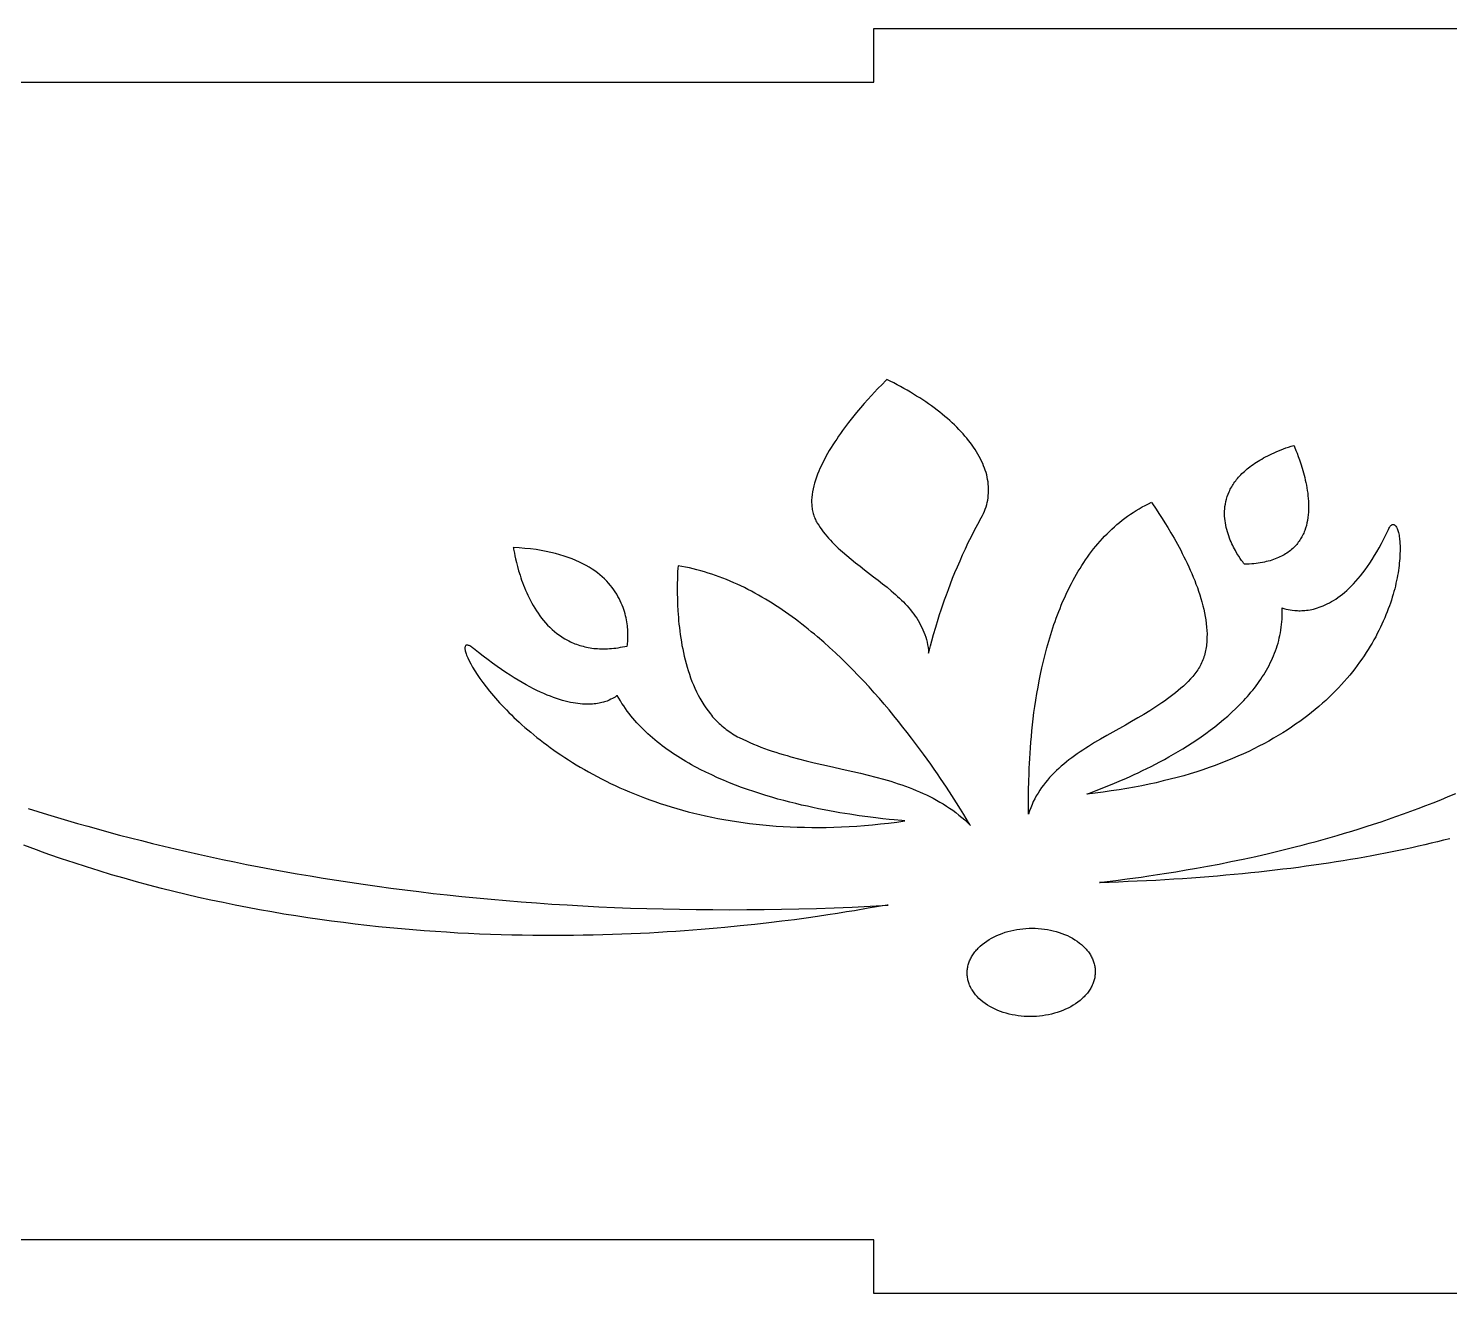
# Model space of a CAD drawing. Extents: x 2.6 to 83.9, y 63.6 to 86.7.
# Drawn here: x 15.52 to 27.87, y 75.65 to 86.65 of the extents above; entities that cross this region are included whole.
import ezdxf

# ---------------------------------------------------------------- set-up
doc = ezdxf.new("R2010")
doc.units = 0
doc.layers.add('IMPORT_-_LAMP', color=18, linetype='CONTINUOUS')

msp = doc.modelspace()

# ---------------------------------------------------------------- linework, layer by layer
at = {"layer": 'IMPORT_-_LAMP'}
for points in [[(22.867, 75.651), (22.867, 76.119), (2.617, 76.119), (2.617, 78.951), (2.617, 83.351), (2.617, 86.183), (22.867, 86.183), (22.867, 86.651), (43.117, 86.651), (43.117, 86.183), (63.367, 86.183), (63.367, 86.651), (83.617, 86.651), (83.617, 75.651), (63.367, 75.651), (63.367, 76.119), (43.117, 76.119), (43.117, 75.651)], [(22.979, 83.599), (22.976, 83.596), (22.968, 83.588), (22.941, 83.559), (22.899, 83.516), (22.873, 83.489), (22.846, 83.459), (22.816, 83.426), (22.784, 83.39), (22.751, 83.352), (22.717, 83.311), (22.682, 83.268), (22.647, 83.224), (22.612, 83.178), (22.595, 83.154), (22.577, 83.13), (22.56, 83.106), (22.544, 83.081), (22.527, 83.056), (22.511, 83.031), (22.495, 83.006), (22.48, 82.981), (22.465, 82.955), (22.451, 82.93), (22.437, 82.904), (22.423, 82.878), (22.411, 82.852), (22.399, 82.826), (22.388, 82.801), (22.377, 82.775), (22.368, 82.749), (22.359, 82.724), (22.351, 82.698), (22.345, 82.673), (22.339, 82.648), (22.334, 82.623), (22.33, 82.598), (22.328, 82.574), (22.326, 82.55), (22.326, 82.538), (22.326, 82.526), (22.327, 82.514), (22.327, 82.502), (22.329, 82.491), (22.33, 82.479), (22.332, 82.468), (22.334, 82.457), (22.336, 82.446), (22.339, 82.434), (22.342, 82.424), (22.346, 82.413), (22.35, 82.402), (22.354, 82.391), (22.359, 82.381), (22.364, 82.371), (22.369, 82.36), (22.375, 82.35), (22.388, 82.331), (22.401, 82.311), (22.414, 82.292), (22.428, 82.273), (22.443, 82.255), (22.458, 82.237), (22.474, 82.219), (22.49, 82.201), (22.506, 82.184), (22.523, 82.167), (22.54, 82.15), (22.558, 82.133), (22.576, 82.116), (22.594, 82.1), (22.631, 82.068), (22.669, 82.037), (22.708, 82.005), (22.747, 81.975), (22.786, 81.944), (22.865, 81.884), (22.905, 81.853), (22.943, 81.823), (22.982, 81.792), (23.019, 81.761), (23.037, 81.745), (23.055, 81.729), (23.073, 81.713), (23.09, 81.697), (23.107, 81.68), (23.124, 81.664), (23.14, 81.647), (23.156, 81.63), (23.171, 81.612), (23.186, 81.595), (23.2, 81.577), (23.214, 81.559), (23.227, 81.54), (23.24, 81.522), (23.252, 81.503), (23.263, 81.483), (23.274, 81.463), (23.284, 81.443), (23.294, 81.423), (23.302, 81.402), (23.31, 81.381), (23.318, 81.359), (23.324, 81.337), (23.33, 81.314), (23.334, 81.291), (23.338, 81.268), (23.341, 81.244), (23.343, 81.219), (23.351, 81.249), (23.36, 81.283), (23.371, 81.327), (23.386, 81.381), (23.405, 81.445), (23.427, 81.516), (23.439, 81.555), (23.453, 81.596), (23.467, 81.638), (23.482, 81.682), (23.498, 81.727), (23.515, 81.773), (23.533, 81.821), (23.552, 81.87), (23.572, 81.92), (23.594, 81.97), (23.616, 82.022), (23.639, 82.074), (23.663, 82.127), (23.688, 82.18), (23.715, 82.234), (23.742, 82.288), (23.771, 82.342), (23.801, 82.396), (23.811, 82.415), (23.82, 82.434), (23.828, 82.453), (23.836, 82.472), (23.842, 82.491), (23.848, 82.511), (23.853, 82.53), (23.857, 82.55), (23.86, 82.57), (23.862, 82.589), (23.864, 82.609), (23.865, 82.629), (23.865, 82.649), (23.864, 82.669), (23.862, 82.689), (23.86, 82.709), (23.856, 82.729), (23.852, 82.749), (23.848, 82.769), (23.842, 82.789), (23.836, 82.809), (23.829, 82.829), (23.821, 82.849), (23.813, 82.869), (23.804, 82.889), (23.794, 82.909), (23.783, 82.929), (23.772, 82.949), (23.76, 82.969), (23.748, 82.989), (23.734, 83.009), (23.721, 83.028), (23.706, 83.048), (23.691, 83.068), (23.675, 83.087), (23.659, 83.107), (23.642, 83.126), (23.624, 83.146), (23.606, 83.165), (23.587, 83.184), (23.568, 83.203), (23.548, 83.222), (23.527, 83.241), (23.506, 83.259), (23.484, 83.278), (23.462, 83.296), (23.44, 83.315), (23.416, 83.333), (23.392, 83.351), (23.368, 83.369), (23.343, 83.386), (23.318, 83.404), (23.292, 83.421), (23.266, 83.438), (23.239, 83.455), (23.212, 83.472), (23.185, 83.489), (23.157, 83.505), (23.128, 83.521), (23.099, 83.537), (23.07, 83.553), (23.04, 83.569), (23.01, 83.584)], [(22.979, 83.599), (22.976, 83.596), (22.968, 83.588), (22.941, 83.559), (22.899, 83.516), (22.873, 83.489), (22.846, 83.459), (22.816, 83.426), (22.784, 83.39), (22.751, 83.352), (22.717, 83.311), (22.682, 83.268), (22.647, 83.224), (22.612, 83.178), (22.595, 83.154), (22.577, 83.13), (22.56, 83.106), (22.544, 83.081), (22.527, 83.056), (22.511, 83.031), (22.495, 83.006), (22.48, 82.981), (22.465, 82.955), (22.451, 82.93), (22.437, 82.904), (22.423, 82.878), (22.411, 82.852), (22.399, 82.826), (22.388, 82.801), (22.377, 82.775), (22.368, 82.749), (22.359, 82.724), (22.351, 82.698), (22.345, 82.673), (22.339, 82.648), (22.334, 82.623), (22.33, 82.598), (22.328, 82.574), (22.326, 82.55), (22.326, 82.538), (22.326, 82.526), (22.327, 82.514), (22.327, 82.502), (22.329, 82.491), (22.33, 82.479), (22.332, 82.468), (22.334, 82.457), (22.336, 82.446), (22.339, 82.434), (22.342, 82.424), (22.346, 82.413), (22.35, 82.402), (22.354, 82.391), (22.359, 82.381), (22.364, 82.371), (22.369, 82.36), (22.375, 82.35), (22.388, 82.331), (22.401, 82.311), (22.414, 82.292), (22.428, 82.273), (22.443, 82.255), (22.458, 82.237), (22.474, 82.219), (22.49, 82.201), (22.506, 82.184), (22.523, 82.167), (22.54, 82.15), (22.558, 82.133), (22.576, 82.116), (22.594, 82.1), (22.631, 82.068), (22.669, 82.037), (22.708, 82.005), (22.747, 81.975), (22.786, 81.944), (22.865, 81.884), (22.905, 81.853), (22.943, 81.823), (22.982, 81.792), (23.019, 81.761), (23.037, 81.745), (23.055, 81.729), (23.073, 81.713), (23.09, 81.697), (23.107, 81.68), (23.124, 81.664), (23.14, 81.647), (23.156, 81.63), (23.171, 81.612), (23.186, 81.595), (23.2, 81.577), (23.214, 81.559), (23.227, 81.54), (23.24, 81.522), (23.252, 81.503), (23.263, 81.483), (23.274, 81.463), (23.284, 81.443), (23.294, 81.423), (23.302, 81.402), (23.31, 81.381), (23.318, 81.359), (23.324, 81.337), (23.33, 81.314), (23.334, 81.291), (23.338, 81.268), (23.341, 81.244), (23.343, 81.219), (23.351, 81.249), (23.36, 81.283), (23.371, 81.327), (23.386, 81.381), (23.405, 81.445), (23.427, 81.516), (23.439, 81.555), (23.453, 81.596), (23.467, 81.638), (23.482, 81.682), (23.498, 81.727), (23.515, 81.773), (23.533, 81.821), (23.552, 81.87), (23.572, 81.92), (23.594, 81.97), (23.616, 82.022), (23.639, 82.074), (23.663, 82.127), (23.688, 82.18), (23.715, 82.234), (23.742, 82.288), (23.771, 82.342), (23.801, 82.396), (23.811, 82.415), (23.82, 82.434), (23.828, 82.453), (23.836, 82.472), (23.842, 82.491), (23.848, 82.511), (23.853, 82.53), (23.857, 82.55), (23.86, 82.57), (23.862, 82.589), (23.864, 82.609), (23.865, 82.629), (23.865, 82.649), (23.864, 82.669), (23.862, 82.689), (23.86, 82.709), (23.856, 82.729), (23.852, 82.749), (23.848, 82.769), (23.842, 82.789), (23.836, 82.809), (23.829, 82.829), (23.821, 82.849), (23.813, 82.869), (23.804, 82.889), (23.794, 82.909), (23.783, 82.929), (23.772, 82.949), (23.76, 82.969), (23.748, 82.989), (23.734, 83.009), (23.721, 83.028), (23.706, 83.048), (23.691, 83.068), (23.675, 83.087), (23.659, 83.107), (23.642, 83.126), (23.624, 83.146), (23.606, 83.165), (23.587, 83.184), (23.568, 83.203), (23.548, 83.222), (23.527, 83.241), (23.506, 83.259), (23.484, 83.278), (23.462, 83.296), (23.44, 83.315), (23.416, 83.333), (23.392, 83.351), (23.368, 83.369), (23.343, 83.386), (23.318, 83.404), (23.292, 83.421), (23.266, 83.438), (23.239, 83.455), (23.212, 83.472), (23.185, 83.489), (23.157, 83.505), (23.128, 83.521), (23.099, 83.537), (23.07, 83.553), (23.04, 83.569), (23.01, 83.584)], [(26.518, 83.026), (26.519, 83.023), (26.523, 83.013), (26.536, 82.98), (26.545, 82.957), (26.556, 82.93), (26.567, 82.899), (26.578, 82.864), (26.59, 82.827), (26.601, 82.788), (26.607, 82.767), (26.612, 82.746), (26.617, 82.724), (26.622, 82.702), (26.626, 82.68), (26.631, 82.657), (26.634, 82.634), (26.638, 82.61), (26.64, 82.587), (26.643, 82.563), (26.644, 82.54), (26.645, 82.516), (26.646, 82.492), (26.645, 82.468), (26.644, 82.445), (26.642, 82.421), (26.64, 82.398), (26.636, 82.374), (26.631, 82.351), (26.626, 82.329), (26.619, 82.307), (26.612, 82.285), (26.608, 82.274), (26.603, 82.263), (26.598, 82.253), (26.593, 82.242), (26.588, 82.232), (26.582, 82.222), (26.576, 82.212), (26.57, 82.202), (26.563, 82.192), (26.556, 82.183), (26.549, 82.173), (26.542, 82.164), (26.534, 82.155), (26.525, 82.146), (26.517, 82.137), (26.508, 82.129), (26.498, 82.12), (26.489, 82.112), (26.478, 82.104), (26.468, 82.097), (26.457, 82.089), (26.446, 82.082), (26.434, 82.075), (26.422, 82.068), (26.41, 82.062), (26.397, 82.056), (26.384, 82.05), (26.37, 82.044), (26.356, 82.038), (26.341, 82.033), (26.326, 82.028), (26.311, 82.023), (26.295, 82.019), (26.278, 82.015), (26.262, 82.011), (26.244, 82.008), (26.226, 82.005), (26.208, 82.002), (26.19, 81.999), (26.17, 81.997), (26.151, 81.995), (26.13, 81.994), (26.11, 81.992), (26.088, 81.992), (26.081, 82.001), (26.073, 82.012), (26.063, 82.026), (26.051, 82.043), (26.038, 82.063), (26.023, 82.086), (26.009, 82.112), (25.994, 82.14), (25.986, 82.155), (25.979, 82.171), (25.972, 82.187), (25.965, 82.203), (25.958, 82.22), (25.952, 82.238), (25.946, 82.256), (25.94, 82.274), (25.935, 82.293), (25.93, 82.312), (25.926, 82.331), (25.923, 82.351), (25.92, 82.371), (25.918, 82.391), (25.916, 82.411), (25.916, 82.432), (25.916, 82.453), (25.917, 82.474), (25.919, 82.495), (25.923, 82.516), (25.927, 82.537), (25.932, 82.558), (25.938, 82.58), (25.946, 82.601), (25.955, 82.623), (25.96, 82.633), (25.965, 82.644), (25.971, 82.655), (25.977, 82.665), (25.983, 82.676), (25.99, 82.686), (25.997, 82.697), (26.004, 82.708), (26.012, 82.718), (26.02, 82.728), (26.028, 82.739), (26.037, 82.749), (26.047, 82.76), (26.056, 82.77), (26.066, 82.78), (26.077, 82.79), (26.088, 82.8), (26.099, 82.811), (26.111, 82.821), (26.123, 82.831), (26.136, 82.84), (26.149, 82.85), (26.163, 82.86), (26.177, 82.87), (26.192, 82.879), (26.207, 82.889), (26.222, 82.898), (26.238, 82.907), (26.255, 82.916), (26.272, 82.926), (26.29, 82.935), (26.308, 82.944), (26.326, 82.952), (26.345, 82.961), (26.365, 82.97), (26.385, 82.978), (26.406, 82.986), (26.427, 82.995), (26.449, 83.003), (26.472, 83.011), (26.495, 83.019)], [(25.281, 82.531), (25.283, 82.527), (25.29, 82.517), (25.314, 82.48), (25.351, 82.425), (25.373, 82.391), (25.397, 82.353), (25.422, 82.311), (25.449, 82.266), (25.477, 82.218), (25.505, 82.167), (25.534, 82.114), (25.548, 82.086), (25.562, 82.058), (25.577, 82.03), (25.59, 82.001), (25.604, 81.971), (25.617, 81.942), (25.631, 81.912), (25.643, 81.881), (25.656, 81.851), (25.667, 81.82), (25.679, 81.789), (25.69, 81.758), (25.7, 81.727), (25.71, 81.695), (25.719, 81.664), (25.727, 81.632), (25.735, 81.601), (25.741, 81.57), (25.747, 81.539), (25.752, 81.508), (25.756, 81.477), (25.759, 81.446), (25.762, 81.416), (25.763, 81.386), (25.762, 81.356), (25.762, 81.342), (25.761, 81.327), (25.76, 81.312), (25.759, 81.298), (25.757, 81.284), (25.755, 81.269), (25.753, 81.255), (25.75, 81.241), (25.747, 81.228), (25.744, 81.214), (25.74, 81.2), (25.736, 81.187), (25.732, 81.174), (25.727, 81.161), (25.722, 81.148), (25.716, 81.135), (25.71, 81.122), (25.704, 81.11), (25.697, 81.097), (25.69, 81.085), (25.683, 81.073), (25.675, 81.062), (25.667, 81.05), (25.658, 81.039), (25.649, 81.027), (25.639, 81.016), (25.62, 80.995), (25.599, 80.974), (25.578, 80.953), (25.557, 80.933), (25.535, 80.914), (25.512, 80.894), (25.489, 80.875), (25.466, 80.857), (25.442, 80.839), (25.418, 80.821), (25.394, 80.803), (25.369, 80.786), (25.344, 80.769), (25.318, 80.752), (25.266, 80.719), (25.214, 80.687), (25.161, 80.656), (25.107, 80.625), (25.053, 80.594), (24.945, 80.533), (24.892, 80.503), (24.838, 80.472), (24.786, 80.441), (24.734, 80.409), (24.709, 80.393), (24.684, 80.376), (24.659, 80.36), (24.635, 80.343), (24.61, 80.326), (24.587, 80.309), (24.563, 80.291), (24.541, 80.273), (24.518, 80.255), (24.496, 80.236), (24.475, 80.217), (24.454, 80.198), (24.434, 80.178), (24.414, 80.158), (24.395, 80.137), (24.376, 80.116), (24.358, 80.094), (24.341, 80.072), (24.325, 80.05), (24.309, 80.027), (24.294, 80.003), (24.279, 79.979), (24.266, 79.954), (24.253, 79.928), (24.242, 79.902), (24.231, 79.875), (24.221, 79.848), (24.211, 79.82), (24.212, 79.823), (24.212, 79.828), (24.212, 79.849), (24.212, 79.922), (24.212, 79.973), (24.212, 80.033), (24.213, 80.101), (24.216, 80.177), (24.217, 80.218), (24.219, 80.261), (24.222, 80.304), (24.225, 80.35), (24.228, 80.397), (24.232, 80.445), (24.236, 80.494), (24.241, 80.544), (24.246, 80.596), (24.253, 80.648), (24.259, 80.702), (24.267, 80.756), (24.275, 80.811), (24.284, 80.867), (24.294, 80.923), (24.304, 80.979), (24.316, 81.036), (24.328, 81.093), (24.341, 81.151), (24.355, 81.208), (24.371, 81.266), (24.387, 81.324), (24.404, 81.381), (24.423, 81.438), (24.432, 81.467), (24.442, 81.495), (24.452, 81.524), (24.463, 81.552), (24.474, 81.58), (24.485, 81.608), (24.496, 81.636), (24.508, 81.664), (24.52, 81.691), (24.532, 81.719), (24.545, 81.746), (24.558, 81.773), (24.571, 81.8), (24.585, 81.826), (24.599, 81.853), (24.613, 81.879), (24.628, 81.905), (24.643, 81.931), (24.659, 81.956), (24.674, 81.981), (24.691, 82.006), (24.707, 82.031), (24.724, 82.055), (24.741, 82.079), (24.759, 82.102), (24.777, 82.126), (24.795, 82.149), (24.814, 82.171), (24.834, 82.193), (24.853, 82.215), (24.873, 82.237), (24.894, 82.258), (24.915, 82.278), (24.936, 82.298), (24.958, 82.318), (24.98, 82.337), (25.002, 82.356), (25.025, 82.375), (25.049, 82.393), (25.073, 82.41), (25.097, 82.427), (25.122, 82.443), (25.147, 82.459), (25.173, 82.475), (25.199, 82.49), (25.226, 82.504), (25.253, 82.518)], [(25.281, 82.531), (25.283, 82.527), (25.29, 82.517), (25.314, 82.48), (25.351, 82.425), (25.373, 82.391), (25.397, 82.353), (25.422, 82.311), (25.449, 82.266), (25.477, 82.218), (25.505, 82.167), (25.534, 82.114), (25.548, 82.086), (25.562, 82.058), (25.577, 82.03), (25.59, 82.001), (25.604, 81.971), (25.617, 81.942), (25.631, 81.912), (25.643, 81.881), (25.656, 81.851), (25.667, 81.82), (25.679, 81.789), (25.69, 81.758), (25.7, 81.727), (25.71, 81.695), (25.719, 81.664), (25.727, 81.632), (25.735, 81.601), (25.741, 81.57), (25.747, 81.539), (25.752, 81.508), (25.756, 81.477), (25.759, 81.446), (25.762, 81.416), (25.763, 81.386), (25.762, 81.356), (25.762, 81.342), (25.761, 81.327), (25.76, 81.312), (25.759, 81.298), (25.757, 81.284), (25.755, 81.269), (25.753, 81.255), (25.75, 81.241), (25.747, 81.228), (25.744, 81.214), (25.74, 81.2), (25.736, 81.187), (25.732, 81.174), (25.727, 81.161), (25.722, 81.148), (25.716, 81.135), (25.71, 81.122), (25.704, 81.11), (25.697, 81.097), (25.69, 81.085), (25.683, 81.073), (25.675, 81.062), (25.667, 81.05), (25.658, 81.039), (25.649, 81.027), (25.639, 81.016), (25.62, 80.995), (25.599, 80.974), (25.578, 80.953), (25.557, 80.933), (25.535, 80.914), (25.512, 80.894), (25.489, 80.875), (25.466, 80.857), (25.442, 80.839), (25.418, 80.821), (25.394, 80.803), (25.369, 80.786), (25.344, 80.769), (25.318, 80.752), (25.266, 80.719), (25.214, 80.687), (25.161, 80.656), (25.107, 80.625), (25.053, 80.594), (24.945, 80.533), (24.892, 80.503), (24.838, 80.472), (24.786, 80.441), (24.734, 80.409), (24.709, 80.393), (24.684, 80.376), (24.659, 80.36), (24.635, 80.343), (24.61, 80.326), (24.587, 80.309), (24.563, 80.291), (24.541, 80.273), (24.518, 80.255), (24.496, 80.236), (24.475, 80.217), (24.454, 80.198), (24.434, 80.178), (24.414, 80.158), (24.395, 80.137), (24.376, 80.116), (24.358, 80.094), (24.341, 80.072), (24.325, 80.05), (24.309, 80.027), (24.294, 80.003), (24.279, 79.979), (24.266, 79.954), (24.253, 79.928), (24.242, 79.902), (24.231, 79.875), (24.221, 79.848), (24.211, 79.82), (24.212, 79.823), (24.212, 79.828), (24.212, 79.849), (24.212, 79.922), (24.212, 79.973), (24.212, 80.033), (24.213, 80.101), (24.216, 80.177), (24.217, 80.218), (24.219, 80.261), (24.222, 80.304), (24.225, 80.35), (24.228, 80.397), (24.232, 80.445), (24.236, 80.494), (24.241, 80.544), (24.246, 80.596), (24.253, 80.648), (24.259, 80.702), (24.267, 80.756), (24.275, 80.811), (24.284, 80.867), (24.294, 80.923), (24.304, 80.979), (24.316, 81.036), (24.328, 81.093), (24.341, 81.151), (24.355, 81.208), (24.371, 81.266), (24.387, 81.324), (24.404, 81.381), (24.423, 81.438), (24.432, 81.467), (24.442, 81.495), (24.452, 81.524), (24.463, 81.552), (24.474, 81.58), (24.485, 81.608), (24.496, 81.636), (24.508, 81.664), (24.52, 81.691), (24.532, 81.719), (24.545, 81.746), (24.558, 81.773), (24.571, 81.8), (24.585, 81.826), (24.599, 81.853), (24.613, 81.879), (24.628, 81.905), (24.643, 81.931), (24.659, 81.956), (24.674, 81.981), (24.691, 82.006), (24.707, 82.031), (24.724, 82.055), (24.741, 82.079), (24.759, 82.102), (24.777, 82.126), (24.795, 82.149), (24.814, 82.171), (24.834, 82.193), (24.853, 82.215), (24.873, 82.237), (24.894, 82.258), (24.915, 82.278), (24.936, 82.298), (24.958, 82.318), (24.98, 82.337), (25.002, 82.356), (25.025, 82.375), (25.049, 82.393), (25.073, 82.41), (25.097, 82.427), (25.122, 82.443), (25.147, 82.459), (25.173, 82.475), (25.199, 82.49), (25.226, 82.504), (25.253, 82.518)], [(26.415, 81.612), (26.416, 81.612), (26.417, 81.612), (26.422, 81.611), (26.44, 81.606), (26.452, 81.603), (26.467, 81.599), (26.484, 81.596), (26.504, 81.593), (26.525, 81.59), (26.548, 81.589), (26.56, 81.588), (26.573, 81.588), (26.586, 81.589), (26.6, 81.589), (26.614, 81.59), (26.628, 81.592), (26.643, 81.594), (26.658, 81.597), (26.673, 81.6), (26.689, 81.603), (26.705, 81.607), (26.722, 81.612), (26.738, 81.618), (26.755, 81.624), (26.773, 81.631), (26.79, 81.639), (26.808, 81.647), (26.826, 81.656), (26.844, 81.667), (26.863, 81.678), (26.882, 81.69), (26.901, 81.703), (26.92, 81.717), (26.939, 81.732), (26.958, 81.748), (26.978, 81.765), (26.998, 81.783), (27.017, 81.802), (27.037, 81.823), (27.057, 81.845), (27.077, 81.868), (27.097, 81.892), (27.118, 81.918), (27.138, 81.945), (27.158, 81.973), (27.178, 82.003), (27.198, 82.034), (27.219, 82.067), (27.239, 82.101), (27.259, 82.136), (27.279, 82.174), (27.299, 82.212), (27.319, 82.253), (27.339, 82.295), (27.344, 82.304), (27.348, 82.311), (27.352, 82.318), (27.356, 82.324), (27.361, 82.328), (27.365, 82.332), (27.369, 82.335), (27.373, 82.337), (27.378, 82.338), (27.382, 82.338), (27.386, 82.337), (27.39, 82.336), (27.394, 82.334), (27.398, 82.33), (27.401, 82.326), (27.405, 82.322), (27.409, 82.316), (27.412, 82.31), (27.415, 82.302), (27.418, 82.295), (27.421, 82.286), (27.424, 82.277), (27.427, 82.267), (27.429, 82.256), (27.432, 82.244), (27.434, 82.232), (27.435, 82.22), (27.437, 82.206), (27.438, 82.192), (27.439, 82.178), (27.441, 82.147), (27.441, 82.114), (27.44, 82.078), (27.439, 82.06), (27.438, 82.041), (27.436, 82.022), (27.434, 82.002), (27.432, 81.981), (27.429, 81.96), (27.426, 81.939), (27.423, 81.918), (27.419, 81.895), (27.415, 81.873), (27.41, 81.85), (27.405, 81.827), (27.4, 81.803), (27.394, 81.779), (27.387, 81.755), (27.38, 81.731), (27.373, 81.706), (27.365, 81.681), (27.357, 81.655), (27.348, 81.63), (27.338, 81.604), (27.328, 81.578), (27.318, 81.552), (27.307, 81.525), (27.295, 81.498), (27.283, 81.471), (27.27, 81.444), (27.257, 81.417), (27.243, 81.39), (27.229, 81.362), (27.213, 81.335), (27.198, 81.307), (27.181, 81.28), (27.164, 81.252), (27.146, 81.224), (27.128, 81.196), (27.109, 81.168), (27.089, 81.14), (27.069, 81.112), (27.047, 81.084), (27.026, 81.057), (27.003, 81.029), (26.98, 81.001), (26.955, 80.973), (26.931, 80.946), (26.905, 80.918), (26.878, 80.891), (26.851, 80.864), (26.823, 80.836), (26.794, 80.809), (26.765, 80.783), (26.734, 80.756), (26.703, 80.73), (26.671, 80.703), (26.638, 80.677), (26.604, 80.652), (26.569, 80.626), (26.533, 80.601), (26.497, 80.576), (26.459, 80.551), (26.421, 80.527), (26.381, 80.503), (26.341, 80.479), (26.3, 80.455), (26.258, 80.432), (26.214, 80.41), (26.17, 80.387), (26.125, 80.365), (26.079, 80.344), (26.032, 80.323), (25.984, 80.302), (25.934, 80.282), (25.884, 80.262), (25.833, 80.243), (25.781, 80.224), (25.727, 80.206), (25.673, 80.188), (25.617, 80.171), (25.56, 80.154), (25.502, 80.138), (25.443, 80.123), (25.383, 80.108), (25.322, 80.093), (25.26, 80.08), (25.196, 80.067), (25.132, 80.054), (25.066, 80.042), (24.999, 80.031), (24.93, 80.021), (24.861, 80.011), (24.79, 80.002), (24.718, 79.994), (24.72, 79.995), (24.725, 79.997), (24.741, 80.003), (24.798, 80.025), (24.838, 80.04), (24.886, 80.059), (24.939, 80.08), (24.998, 80.105), (25.062, 80.133), (25.095, 80.148), (25.13, 80.164), (25.165, 80.18), (25.202, 80.198), (25.239, 80.216), (25.276, 80.235), (25.315, 80.254), (25.354, 80.275), (25.393, 80.296), (25.432, 80.318), (25.472, 80.341), (25.512, 80.364), (25.553, 80.388), (25.593, 80.413), (25.633, 80.439), (25.673, 80.466), (25.713, 80.493), (25.752, 80.521), (25.791, 80.55), (25.83, 80.579), (25.868, 80.61), (25.906, 80.641), (25.943, 80.672), (25.979, 80.705), (26.014, 80.738), (26.031, 80.755), (26.048, 80.772), (26.065, 80.79), (26.082, 80.807), (26.098, 80.825), (26.114, 80.843), (26.129, 80.861), (26.145, 80.879), (26.16, 80.898), (26.175, 80.916), (26.189, 80.935), (26.203, 80.954), (26.217, 80.973), (26.23, 80.993), (26.243, 81.012), (26.256, 81.032), (26.268, 81.052), (26.279, 81.072), (26.291, 81.093), (26.302, 81.113), (26.312, 81.134), (26.322, 81.155), (26.332, 81.176), (26.341, 81.197), (26.35, 81.219), (26.358, 81.24), (26.366, 81.262), (26.373, 81.284), (26.38, 81.306), (26.386, 81.329), (26.391, 81.351), (26.396, 81.374), (26.401, 81.397), (26.405, 81.42), (26.408, 81.444), (26.411, 81.467), (26.413, 81.491), (26.415, 81.515), (26.416, 81.539), (26.416, 81.563), (26.416, 81.588)], [(26.415, 81.612), (26.416, 81.612), (26.417, 81.612), (26.422, 81.611), (26.44, 81.606), (26.452, 81.603), (26.467, 81.599), (26.484, 81.596), (26.504, 81.593), (26.525, 81.59), (26.548, 81.589), (26.56, 81.588), (26.573, 81.588), (26.586, 81.589), (26.6, 81.589), (26.614, 81.59), (26.628, 81.592), (26.643, 81.594), (26.658, 81.597), (26.673, 81.6), (26.689, 81.603), (26.705, 81.607), (26.722, 81.612), (26.738, 81.618), (26.755, 81.624), (26.773, 81.631), (26.79, 81.639), (26.808, 81.647), (26.826, 81.656), (26.844, 81.667), (26.863, 81.678), (26.882, 81.69), (26.901, 81.703), (26.92, 81.717), (26.939, 81.732), (26.958, 81.748), (26.978, 81.765), (26.998, 81.783), (27.017, 81.802), (27.037, 81.823), (27.057, 81.845), (27.077, 81.868), (27.097, 81.892), (27.118, 81.918), (27.138, 81.945), (27.158, 81.973), (27.178, 82.003), (27.198, 82.034), (27.219, 82.067), (27.239, 82.101), (27.259, 82.136), (27.279, 82.174), (27.299, 82.212), (27.319, 82.253), (27.339, 82.295), (27.344, 82.304), (27.348, 82.311), (27.352, 82.318), (27.356, 82.324), (27.361, 82.328), (27.365, 82.332), (27.369, 82.335), (27.373, 82.337), (27.378, 82.338), (27.382, 82.338), (27.386, 82.337), (27.39, 82.336), (27.394, 82.334), (27.398, 82.33), (27.401, 82.326), (27.405, 82.322), (27.409, 82.316), (27.412, 82.31), (27.415, 82.302), (27.418, 82.295), (27.421, 82.286), (27.424, 82.277), (27.427, 82.267), (27.429, 82.256), (27.432, 82.244), (27.434, 82.232), (27.435, 82.22), (27.437, 82.206), (27.438, 82.192), (27.439, 82.178), (27.441, 82.147), (27.441, 82.114), (27.44, 82.078), (27.439, 82.06), (27.438, 82.041), (27.436, 82.022), (27.434, 82.002), (27.432, 81.981), (27.429, 81.96), (27.426, 81.939), (27.423, 81.918), (27.419, 81.895), (27.415, 81.873), (27.41, 81.85), (27.405, 81.827), (27.4, 81.803), (27.394, 81.779), (27.387, 81.755), (27.38, 81.731), (27.373, 81.706), (27.365, 81.681), (27.357, 81.655), (27.348, 81.63), (27.338, 81.604), (27.328, 81.578), (27.318, 81.552), (27.307, 81.525), (27.295, 81.498), (27.283, 81.471), (27.27, 81.444), (27.257, 81.417), (27.243, 81.39), (27.229, 81.362), (27.213, 81.335), (27.198, 81.307), (27.181, 81.28), (27.164, 81.252), (27.146, 81.224), (27.128, 81.196), (27.109, 81.168), (27.089, 81.14), (27.069, 81.112), (27.047, 81.084), (27.026, 81.057), (27.003, 81.029), (26.98, 81.001), (26.955, 80.973), (26.931, 80.946), (26.905, 80.918), (26.878, 80.891), (26.851, 80.864), (26.823, 80.836), (26.794, 80.809), (26.765, 80.783), (26.734, 80.756), (26.703, 80.73), (26.671, 80.703), (26.638, 80.677), (26.604, 80.652), (26.569, 80.626), (26.533, 80.601), (26.497, 80.576), (26.459, 80.551), (26.421, 80.527), (26.381, 80.503), (26.341, 80.479), (26.3, 80.455), (26.258, 80.432), (26.214, 80.41), (26.17, 80.387), (26.125, 80.365), (26.079, 80.344), (26.032, 80.323), (25.984, 80.302), (25.934, 80.282), (25.884, 80.262), (25.833, 80.243), (25.781, 80.224), (25.727, 80.206), (25.673, 80.188), (25.617, 80.171), (25.56, 80.154), (25.502, 80.138), (25.443, 80.123), (25.383, 80.108), (25.322, 80.093), (25.26, 80.08), (25.196, 80.067), (25.132, 80.054), (25.066, 80.042), (24.999, 80.031), (24.93, 80.021), (24.861, 80.011), (24.79, 80.002), (24.718, 79.994), (24.72, 79.995), (24.725, 79.997), (24.741, 80.003), (24.798, 80.025), (24.838, 80.04), (24.886, 80.059), (24.939, 80.08), (24.998, 80.105), (25.062, 80.133), (25.095, 80.148), (25.13, 80.164), (25.165, 80.18), (25.202, 80.198), (25.239, 80.216), (25.276, 80.235), (25.315, 80.254), (25.354, 80.275), (25.393, 80.296), (25.432, 80.318), (25.472, 80.341), (25.512, 80.364), (25.553, 80.388), (25.593, 80.413), (25.633, 80.439), (25.673, 80.466), (25.713, 80.493), (25.752, 80.521), (25.791, 80.55), (25.83, 80.579), (25.868, 80.61), (25.906, 80.641), (25.943, 80.672), (25.979, 80.705), (26.014, 80.738), (26.031, 80.755), (26.048, 80.772), (26.065, 80.79), (26.082, 80.807), (26.098, 80.825), (26.114, 80.843), (26.129, 80.861), (26.145, 80.879), (26.16, 80.898), (26.175, 80.916), (26.189, 80.935), (26.203, 80.954), (26.217, 80.973), (26.23, 80.993), (26.243, 81.012), (26.256, 81.032), (26.268, 81.052), (26.279, 81.072), (26.291, 81.093), (26.302, 81.113), (26.312, 81.134), (26.322, 81.155), (26.332, 81.176), (26.341, 81.197), (26.35, 81.219), (26.358, 81.24), (26.366, 81.262), (26.373, 81.284), (26.38, 81.306), (26.386, 81.329), (26.391, 81.351), (26.396, 81.374), (26.401, 81.397), (26.405, 81.42), (26.408, 81.444), (26.411, 81.467), (26.413, 81.491), (26.415, 81.515), (26.416, 81.539), (26.416, 81.563), (26.416, 81.588)], [(19.733, 82.137), (19.734, 82.134), (19.736, 82.124), (19.743, 82.09), (19.748, 82.066), (19.754, 82.038), (19.761, 82.007), (19.77, 81.972), (19.78, 81.935), (19.793, 81.896), (19.799, 81.875), (19.806, 81.854), (19.814, 81.833), (19.822, 81.811), (19.831, 81.789), (19.84, 81.767), (19.85, 81.745), (19.86, 81.722), (19.871, 81.7), (19.882, 81.677), (19.894, 81.655), (19.907, 81.633), (19.92, 81.61), (19.934, 81.588), (19.949, 81.567), (19.964, 81.545), (19.98, 81.524), (19.996, 81.504), (20.014, 81.483), (20.032, 81.464), (20.051, 81.445), (20.07, 81.426), (20.091, 81.408), (20.112, 81.391), (20.134, 81.375), (20.156, 81.36), (20.168, 81.352), (20.18, 81.345), (20.192, 81.338), (20.204, 81.331), (20.217, 81.325), (20.23, 81.319), (20.243, 81.313), (20.256, 81.307), (20.269, 81.301), (20.283, 81.296), (20.297, 81.291), (20.311, 81.287), (20.325, 81.283), (20.34, 81.279), (20.355, 81.275), (20.37, 81.272), (20.385, 81.269), (20.401, 81.266), (20.416, 81.264), (20.432, 81.261), (20.449, 81.26), (20.465, 81.259), (20.482, 81.258), (20.499, 81.257), (20.516, 81.257), (20.534, 81.257), (20.551, 81.258), (20.569, 81.259), (20.588, 81.26), (20.606, 81.262), (20.625, 81.264), (20.644, 81.266), (20.664, 81.27), (20.683, 81.273), (20.703, 81.277), (20.723, 81.281), (20.725, 81.292), (20.726, 81.304), (20.728, 81.32), (20.729, 81.338), (20.73, 81.36), (20.73, 81.385), (20.729, 81.413), (20.728, 81.427), (20.726, 81.442), (20.725, 81.458), (20.723, 81.474), (20.72, 81.491), (20.717, 81.508), (20.713, 81.525), (20.709, 81.543), (20.705, 81.561), (20.7, 81.58), (20.694, 81.598), (20.687, 81.617), (20.68, 81.636), (20.672, 81.655), (20.663, 81.674), (20.654, 81.693), (20.643, 81.713), (20.632, 81.732), (20.62, 81.751), (20.607, 81.77), (20.593, 81.789), (20.578, 81.808), (20.562, 81.827), (20.545, 81.845), (20.526, 81.864), (20.507, 81.882), (20.487, 81.899), (20.465, 81.917), (20.442, 81.934), (20.418, 81.95), (20.393, 81.966), (20.366, 81.982), (20.338, 81.997), (20.308, 82.011), (20.278, 82.025), (20.245, 82.039), (20.211, 82.051), (20.176, 82.063), (20.139, 82.075), (20.101, 82.085), (20.061, 82.095), (20.019, 82.104), (19.976, 82.112), (19.931, 82.119), (19.884, 82.125), (19.835, 82.13), (19.785, 82.134)], [(21.165, 81.978), (21.165, 81.973), (21.164, 81.962), (21.162, 81.923), (21.161, 81.895), (21.16, 81.863), (21.159, 81.826), (21.159, 81.785), (21.159, 81.74), (21.16, 81.691), (21.161, 81.64), (21.164, 81.586), (21.168, 81.529), (21.17, 81.5), (21.173, 81.471), (21.177, 81.441), (21.18, 81.411), (21.184, 81.38), (21.189, 81.349), (21.194, 81.318), (21.199, 81.287), (21.206, 81.256), (21.212, 81.224), (21.219, 81.193), (21.227, 81.161), (21.235, 81.13), (21.244, 81.098), (21.254, 81.067), (21.264, 81.036), (21.275, 81.005), (21.286, 80.974), (21.299, 80.944), (21.312, 80.914), (21.326, 80.884), (21.34, 80.855), (21.356, 80.827), (21.372, 80.798), (21.389, 80.771), (21.407, 80.744), (21.426, 80.718), (21.446, 80.692), (21.456, 80.68), (21.466, 80.667), (21.477, 80.655), (21.488, 80.643), (21.499, 80.632), (21.51, 80.62), (21.522, 80.609), (21.534, 80.598), (21.546, 80.587), (21.559, 80.577), (21.571, 80.566), (21.584, 80.556), (21.597, 80.546), (21.611, 80.537), (21.625, 80.528), (21.639, 80.519), (21.653, 80.51), (21.667, 80.501), (21.682, 80.493), (21.697, 80.485), (21.728, 80.47), (21.759, 80.456), (21.79, 80.442), (21.822, 80.428), (21.853, 80.415), (21.885, 80.403), (21.917, 80.391), (21.949, 80.38), (21.982, 80.368), (22.015, 80.358), (22.047, 80.347), (22.08, 80.337), (22.113, 80.328), (22.146, 80.318), (22.213, 80.3), (22.28, 80.283), (22.348, 80.267), (22.415, 80.251), (22.483, 80.236), (22.618, 80.206), (22.685, 80.19), (22.752, 80.175), (22.818, 80.158), (22.884, 80.141), (22.95, 80.124), (22.982, 80.114), (23.015, 80.105), (23.047, 80.095), (23.079, 80.084), (23.11, 80.073), (23.142, 80.062), (23.173, 80.051), (23.204, 80.039), (23.235, 80.026), (23.265, 80.014), (23.296, 80), (23.326, 79.986), (23.355, 79.972), (23.384, 79.957), (23.413, 79.941), (23.442, 79.925), (23.47, 79.908), (23.498, 79.89), (23.525, 79.872), (23.553, 79.853), (23.579, 79.833), (23.606, 79.812), (23.631, 79.791), (23.657, 79.769), (23.682, 79.746), (23.706, 79.722), (23.704, 79.724), (23.701, 79.73), (23.689, 79.748), (23.648, 79.816), (23.619, 79.864), (23.584, 79.919), (23.544, 79.983), (23.498, 80.053), (23.447, 80.129), (23.42, 80.169), (23.391, 80.21), (23.361, 80.253), (23.33, 80.297), (23.298, 80.341), (23.265, 80.387), (23.23, 80.434), (23.195, 80.481), (23.158, 80.529), (23.12, 80.577), (23.081, 80.626), (23.041, 80.675), (23, 80.725), (22.958, 80.775), (22.915, 80.825), (22.87, 80.875), (22.825, 80.925), (22.779, 80.975), (22.732, 81.025), (22.684, 81.075), (22.635, 81.124), (22.585, 81.173), (22.535, 81.221), (22.483, 81.268), (22.431, 81.315), (22.377, 81.361), (22.35, 81.384), (22.323, 81.406), (22.296, 81.428), (22.268, 81.45), (22.241, 81.472), (22.213, 81.493), (22.185, 81.514), (22.156, 81.535), (22.128, 81.555), (22.099, 81.576), (22.07, 81.595), (22.041, 81.615), (22.012, 81.634), (21.983, 81.653), (21.953, 81.671), (21.924, 81.689), (21.894, 81.707), (21.864, 81.724), (21.833, 81.741), (21.803, 81.757), (21.773, 81.773), (21.742, 81.789), (21.711, 81.804), (21.68, 81.818), (21.649, 81.832), (21.618, 81.846), (21.586, 81.859), (21.554, 81.872), (21.523, 81.884), (21.491, 81.895), (21.459, 81.906), (21.427, 81.916), (21.394, 81.926), (21.362, 81.935), (21.329, 81.944), (21.297, 81.952), (21.264, 81.96), (21.231, 81.966), (21.198, 81.972)], [(21.165, 81.978), (21.165, 81.973), (21.164, 81.962), (21.162, 81.923), (21.161, 81.895), (21.16, 81.863), (21.159, 81.826), (21.159, 81.785), (21.159, 81.74), (21.16, 81.691), (21.161, 81.64), (21.164, 81.586), (21.168, 81.529), (21.17, 81.5), (21.173, 81.471), (21.177, 81.441), (21.18, 81.411), (21.184, 81.38), (21.189, 81.349), (21.194, 81.318), (21.199, 81.287), (21.206, 81.256), (21.212, 81.224), (21.219, 81.193), (21.227, 81.161), (21.235, 81.13), (21.244, 81.098), (21.254, 81.067), (21.264, 81.036), (21.275, 81.005), (21.286, 80.974), (21.299, 80.944), (21.312, 80.914), (21.326, 80.884), (21.34, 80.855), (21.356, 80.827), (21.372, 80.798), (21.389, 80.771), (21.407, 80.744), (21.426, 80.718), (21.446, 80.692), (21.456, 80.68), (21.466, 80.667), (21.477, 80.655), (21.488, 80.643), (21.499, 80.632), (21.51, 80.62), (21.522, 80.609), (21.534, 80.598), (21.546, 80.587), (21.559, 80.577), (21.571, 80.566), (21.584, 80.556), (21.597, 80.546), (21.611, 80.537), (21.625, 80.528), (21.639, 80.519), (21.653, 80.51), (21.667, 80.501), (21.682, 80.493), (21.697, 80.485), (21.728, 80.47), (21.759, 80.456), (21.79, 80.442), (21.822, 80.428), (21.853, 80.415), (21.885, 80.403), (21.917, 80.391), (21.949, 80.38), (21.982, 80.368), (22.015, 80.358), (22.047, 80.347), (22.08, 80.337), (22.113, 80.328), (22.146, 80.318), (22.213, 80.3), (22.28, 80.283), (22.348, 80.267), (22.415, 80.251), (22.483, 80.236), (22.618, 80.206), (22.685, 80.19), (22.752, 80.175), (22.818, 80.158), (22.884, 80.141), (22.95, 80.124), (22.982, 80.114), (23.015, 80.105), (23.047, 80.095), (23.079, 80.084), (23.11, 80.073), (23.142, 80.062), (23.173, 80.051), (23.204, 80.039), (23.235, 80.026), (23.265, 80.014), (23.296, 80), (23.326, 79.986), (23.355, 79.972), (23.384, 79.957), (23.413, 79.941), (23.442, 79.925), (23.47, 79.908), (23.498, 79.89), (23.525, 79.872), (23.553, 79.853), (23.579, 79.833), (23.606, 79.812), (23.631, 79.791), (23.657, 79.769), (23.682, 79.746), (23.706, 79.722), (23.704, 79.724), (23.701, 79.73), (23.689, 79.748), (23.648, 79.816), (23.619, 79.864), (23.584, 79.919), (23.544, 79.983), (23.498, 80.053), (23.447, 80.129), (23.42, 80.169), (23.391, 80.21), (23.361, 80.253), (23.33, 80.297), (23.298, 80.341), (23.265, 80.387), (23.23, 80.434), (23.195, 80.481), (23.158, 80.529), (23.12, 80.577), (23.081, 80.626), (23.041, 80.675), (23, 80.725), (22.958, 80.775), (22.915, 80.825), (22.87, 80.875), (22.825, 80.925), (22.779, 80.975), (22.732, 81.025), (22.684, 81.075), (22.635, 81.124), (22.585, 81.173), (22.535, 81.221), (22.483, 81.268), (22.431, 81.315), (22.377, 81.361), (22.35, 81.384), (22.323, 81.406), (22.296, 81.428), (22.268, 81.45), (22.241, 81.472), (22.213, 81.493), (22.185, 81.514), (22.156, 81.535), (22.128, 81.555), (22.099, 81.576), (22.07, 81.595), (22.041, 81.615), (22.012, 81.634), (21.983, 81.653), (21.953, 81.671), (21.924, 81.689), (21.894, 81.707), (21.864, 81.724), (21.833, 81.741), (21.803, 81.757), (21.773, 81.773), (21.742, 81.789), (21.711, 81.804), (21.68, 81.818), (21.649, 81.832), (21.618, 81.846), (21.586, 81.859), (21.554, 81.872), (21.523, 81.884), (21.491, 81.895), (21.459, 81.906), (21.427, 81.916), (21.394, 81.926), (21.362, 81.935), (21.329, 81.944), (21.297, 81.952), (21.264, 81.96), (21.231, 81.966), (21.198, 81.972)], [(20.637, 80.85), (20.637, 80.85), (20.635, 80.849), (20.631, 80.847), (20.618, 80.838), (20.608, 80.832), (20.596, 80.825), (20.582, 80.818), (20.566, 80.81), (20.548, 80.803), (20.538, 80.8), (20.527, 80.796), (20.516, 80.793), (20.504, 80.79), (20.492, 80.787), (20.479, 80.784), (20.465, 80.782), (20.451, 80.78), (20.436, 80.778), (20.421, 80.777), (20.405, 80.776), (20.388, 80.775), (20.371, 80.775), (20.353, 80.776), (20.334, 80.777), (20.315, 80.778), (20.295, 80.781), (20.274, 80.783), (20.253, 80.787), (20.23, 80.791), (20.208, 80.796), (20.184, 80.802), (20.16, 80.809), (20.135, 80.816), (20.109, 80.824), (20.083, 80.834), (20.056, 80.844), (20.028, 80.855), (19.999, 80.867), (19.97, 80.88), (19.939, 80.895), (19.908, 80.91), (19.877, 80.926), (19.844, 80.944), (19.811, 80.963), (19.777, 80.983), (19.742, 81.004), (19.706, 81.027), (19.669, 81.051), (19.632, 81.076), (19.593, 81.103), (19.554, 81.131), (19.514, 81.161), (19.473, 81.192), (19.432, 81.225), (19.389, 81.259), (19.38, 81.266), (19.372, 81.272), (19.364, 81.277), (19.357, 81.282), (19.35, 81.285), (19.344, 81.287), (19.339, 81.289), (19.334, 81.29), (19.329, 81.29), (19.325, 81.289), (19.322, 81.287), (19.319, 81.285), (19.317, 81.282), (19.315, 81.278), (19.314, 81.273), (19.313, 81.268), (19.313, 81.262), (19.313, 81.255), (19.314, 81.248), (19.316, 81.24), (19.318, 81.231), (19.321, 81.222), (19.324, 81.212), (19.328, 81.201), (19.333, 81.19), (19.338, 81.178), (19.349, 81.153), (19.363, 81.126), (19.38, 81.097), (19.398, 81.066), (19.42, 81.034), (19.443, 81), (19.469, 80.964), (19.497, 80.927), (19.527, 80.889), (19.56, 80.849), (19.578, 80.829), (19.596, 80.809), (19.614, 80.788), (19.634, 80.768), (19.653, 80.747), (19.674, 80.726), (19.695, 80.704), (19.717, 80.683), (19.739, 80.661), (19.762, 80.64), (19.785, 80.618), (19.809, 80.596), (19.834, 80.574), (19.86, 80.553), (19.886, 80.531), (19.912, 80.509), (19.939, 80.487), (19.967, 80.465), (19.996, 80.443), (20.025, 80.421), (20.055, 80.399), (20.085, 80.377), (20.116, 80.355), (20.148, 80.334), (20.18, 80.312), (20.213, 80.291), (20.247, 80.269), (20.281, 80.248), (20.316, 80.227), (20.352, 80.207), (20.388, 80.186), (20.425, 80.166), (20.463, 80.146), (20.501, 80.126), (20.54, 80.106), (20.579, 80.087), (20.619, 80.068), (20.66, 80.049), (20.702, 80.031), (20.744, 80.013), (20.787, 79.995), (20.83, 79.978), (20.875, 79.961), (20.919, 79.945), (20.965, 79.928), (21.011, 79.913), (21.058, 79.898), (21.106, 79.883), (21.154, 79.868), (21.203, 79.855), (21.252, 79.841), (21.303, 79.828), (21.354, 79.816), (21.405, 79.804), (21.458, 79.793), (21.511, 79.783), (21.564, 79.773), (21.619, 79.763), (21.674, 79.755), (21.73, 79.747), (21.786, 79.739), (21.844, 79.732), (21.901, 79.726), (21.96, 79.721), (22.019, 79.716), (22.079, 79.712), (22.14, 79.709), (22.202, 79.706), (22.264, 79.705), (22.327, 79.704), (22.39, 79.704), (22.454, 79.704), (22.519, 79.706), (22.585, 79.708), (22.652, 79.712), (22.719, 79.716), (22.787, 79.721), (22.855, 79.727), (22.925, 79.734), (22.995, 79.742), (23.066, 79.75), (23.137, 79.76), (23.129, 79.761), (23.111, 79.763), (23.045, 79.769), (22.999, 79.774), (22.945, 79.78), (22.883, 79.787), (22.814, 79.796), (22.739, 79.806), (22.658, 79.818), (22.615, 79.825), (22.572, 79.832), (22.527, 79.84), (22.481, 79.848), (22.434, 79.857), (22.387, 79.867), (22.338, 79.877), (22.289, 79.888), (22.239, 79.899), (22.188, 79.911), (22.137, 79.924), (22.086, 79.937), (22.034, 79.951), (21.981, 79.966), (21.929, 79.982), (21.876, 79.998), (21.823, 80.015), (21.77, 80.033), (21.718, 80.052), (21.665, 80.072), (21.613, 80.093), (21.561, 80.114), (21.509, 80.136), (21.458, 80.16), (21.407, 80.184), (21.357, 80.209), (21.332, 80.222), (21.307, 80.235), (21.282, 80.249), (21.258, 80.263), (21.234, 80.277), (21.21, 80.291), (21.186, 80.305), (21.163, 80.32), (21.14, 80.335), (21.117, 80.351), (21.094, 80.366), (21.072, 80.382), (21.049, 80.398), (21.028, 80.414), (21.006, 80.431), (20.985, 80.448), (20.964, 80.465), (20.943, 80.483), (20.923, 80.501), (20.903, 80.519), (20.883, 80.537), (20.864, 80.556), (20.845, 80.575), (20.826, 80.594), (20.808, 80.614), (20.791, 80.634), (20.773, 80.654), (20.756, 80.674), (20.74, 80.695), (20.724, 80.716), (20.708, 80.738), (20.693, 80.76), (20.678, 80.782), (20.664, 80.804), (20.651, 80.827)], [(20.637, 80.85), (20.637, 80.85), (20.635, 80.849), (20.631, 80.847), (20.618, 80.838), (20.608, 80.832), (20.596, 80.825), (20.582, 80.818), (20.566, 80.81), (20.548, 80.803), (20.538, 80.8), (20.527, 80.796), (20.516, 80.793), (20.504, 80.79), (20.492, 80.787), (20.479, 80.784), (20.465, 80.782), (20.451, 80.78), (20.436, 80.778), (20.421, 80.777), (20.405, 80.776), (20.388, 80.775), (20.371, 80.775), (20.353, 80.776), (20.334, 80.777), (20.315, 80.778), (20.295, 80.781), (20.274, 80.783), (20.253, 80.787), (20.23, 80.791), (20.208, 80.796), (20.184, 80.802), (20.16, 80.809), (20.135, 80.816), (20.109, 80.824), (20.083, 80.834), (20.056, 80.844), (20.028, 80.855), (19.999, 80.867), (19.97, 80.88), (19.939, 80.895), (19.908, 80.91), (19.877, 80.926), (19.844, 80.944), (19.811, 80.963), (19.777, 80.983), (19.742, 81.004), (19.706, 81.027), (19.669, 81.051), (19.632, 81.076), (19.593, 81.103), (19.554, 81.131), (19.514, 81.161), (19.473, 81.192), (19.432, 81.225), (19.389, 81.259), (19.38, 81.266), (19.372, 81.272), (19.364, 81.277), (19.357, 81.282), (19.35, 81.285), (19.344, 81.287), (19.339, 81.289), (19.334, 81.29), (19.329, 81.29), (19.325, 81.289), (19.322, 81.287), (19.319, 81.285), (19.317, 81.282), (19.315, 81.278), (19.314, 81.273), (19.313, 81.268), (19.313, 81.262), (19.313, 81.255), (19.314, 81.248), (19.316, 81.24), (19.318, 81.231), (19.321, 81.222), (19.324, 81.212), (19.328, 81.201), (19.333, 81.19), (19.338, 81.178), (19.349, 81.153), (19.363, 81.126), (19.38, 81.097), (19.398, 81.066), (19.42, 81.034), (19.443, 81), (19.469, 80.964), (19.497, 80.927), (19.527, 80.889), (19.56, 80.849), (19.578, 80.829), (19.596, 80.809), (19.614, 80.788), (19.634, 80.768), (19.653, 80.747), (19.674, 80.726), (19.695, 80.704), (19.717, 80.683), (19.739, 80.661), (19.762, 80.64), (19.785, 80.618), (19.809, 80.596), (19.834, 80.574), (19.86, 80.553), (19.886, 80.531), (19.912, 80.509), (19.939, 80.487), (19.967, 80.465), (19.996, 80.443), (20.025, 80.421), (20.055, 80.399), (20.085, 80.377), (20.116, 80.355), (20.148, 80.334), (20.18, 80.312), (20.213, 80.291), (20.247, 80.269), (20.281, 80.248), (20.316, 80.227), (20.352, 80.207), (20.388, 80.186), (20.425, 80.166), (20.463, 80.146), (20.501, 80.126), (20.54, 80.106), (20.579, 80.087), (20.619, 80.068), (20.66, 80.049), (20.702, 80.031), (20.744, 80.013), (20.787, 79.995), (20.83, 79.978), (20.875, 79.961), (20.919, 79.945), (20.965, 79.928), (21.011, 79.913), (21.058, 79.898), (21.106, 79.883), (21.154, 79.868), (21.203, 79.855), (21.252, 79.841), (21.303, 79.828), (21.354, 79.816), (21.405, 79.804), (21.458, 79.793), (21.511, 79.783), (21.564, 79.773), (21.619, 79.763), (21.674, 79.755), (21.73, 79.747), (21.786, 79.739), (21.844, 79.732), (21.901, 79.726), (21.96, 79.721), (22.019, 79.716), (22.079, 79.712), (22.14, 79.709), (22.202, 79.706), (22.264, 79.705), (22.327, 79.704), (22.39, 79.704), (22.454, 79.704), (22.519, 79.706), (22.585, 79.708), (22.652, 79.712), (22.719, 79.716), (22.787, 79.721), (22.855, 79.727), (22.925, 79.734), (22.995, 79.742), (23.066, 79.75), (23.137, 79.76), (23.129, 79.761), (23.111, 79.763), (23.045, 79.769), (22.999, 79.774), (22.945, 79.78), (22.883, 79.787), (22.814, 79.796), (22.739, 79.806), (22.658, 79.818), (22.615, 79.825), (22.572, 79.832), (22.527, 79.84), (22.481, 79.848), (22.434, 79.857), (22.387, 79.867), (22.338, 79.877), (22.289, 79.888), (22.239, 79.899), (22.188, 79.911), (22.137, 79.924), (22.086, 79.937), (22.034, 79.951), (21.981, 79.966), (21.929, 79.982), (21.876, 79.998), (21.823, 80.015), (21.77, 80.033), (21.718, 80.052), (21.665, 80.072), (21.613, 80.093), (21.561, 80.114), (21.509, 80.136), (21.458, 80.16), (21.407, 80.184), (21.357, 80.209), (21.332, 80.222), (21.307, 80.235), (21.282, 80.249), (21.258, 80.263), (21.234, 80.277), (21.21, 80.291), (21.186, 80.305), (21.163, 80.32), (21.14, 80.335), (21.117, 80.351), (21.094, 80.366), (21.072, 80.382), (21.049, 80.398), (21.028, 80.414), (21.006, 80.431), (20.985, 80.448), (20.964, 80.465), (20.943, 80.483), (20.923, 80.501), (20.903, 80.519), (20.883, 80.537), (20.864, 80.556), (20.845, 80.575), (20.826, 80.594), (20.808, 80.614), (20.791, 80.634), (20.773, 80.654), (20.756, 80.674), (20.74, 80.695), (20.724, 80.716), (20.708, 80.738), (20.693, 80.76), (20.678, 80.782), (20.664, 80.804), (20.651, 80.827)], [(23.828, 78.701), (23.848, 78.716), (23.869, 78.729), (23.891, 78.742), (23.913, 78.753), (23.936, 78.764), (23.959, 78.774), (23.983, 78.783), (24.008, 78.792), (24.033, 78.799), (24.058, 78.806), (24.084, 78.811), (24.11, 78.816), (24.136, 78.82), (24.163, 78.823), (24.189, 78.825), (24.216, 78.827), (24.243, 78.827), (24.269, 78.827), (24.296, 78.825), (24.323, 78.823), (24.349, 78.82), (24.375, 78.816), (24.401, 78.811), (24.427, 78.805), (24.452, 78.799), (24.477, 78.791), (24.501, 78.783), (24.525, 78.774), (24.549, 78.763), (24.571, 78.752), (24.594, 78.74), (24.615, 78.727), (24.635, 78.714), (24.655, 78.699), (24.673, 78.685), (24.689, 78.67), (24.705, 78.654), (24.712, 78.646), (24.719, 78.638), (24.725, 78.63), (24.732, 78.621), (24.738, 78.613), (24.743, 78.605), (24.749, 78.596), (24.754, 78.587), (24.759, 78.579), (24.763, 78.57), (24.767, 78.561), (24.771, 78.552), (24.774, 78.543), (24.777, 78.535), (24.78, 78.526), (24.783, 78.517), (24.785, 78.507), (24.787, 78.498), (24.788, 78.489), (24.79, 78.48), (24.791, 78.471), (24.791, 78.462), (24.791, 78.452), (24.791, 78.443), (24.791, 78.434), (24.79, 78.425), (24.789, 78.416), (24.788, 78.406), (24.787, 78.397), (24.785, 78.388), (24.782, 78.379), (24.78, 78.37), (24.777, 78.361), (24.774, 78.352), (24.77, 78.343), (24.766, 78.334), (24.762, 78.325), (24.757, 78.316), (24.753, 78.307), (24.747, 78.299), (24.742, 78.29), (24.736, 78.281), (24.73, 78.273), (24.724, 78.264), (24.717, 78.256), (24.71, 78.248), (24.702, 78.24), (24.695, 78.232), (24.687, 78.224), (24.678, 78.216), (24.66, 78.2), (24.641, 78.185), (24.621, 78.171), (24.6, 78.158), (24.579, 78.145), (24.557, 78.133), (24.534, 78.123), (24.51, 78.113), (24.486, 78.103), (24.461, 78.095), (24.436, 78.088), (24.411, 78.081), (24.385, 78.075), (24.359, 78.071), (24.333, 78.067), (24.307, 78.064), (24.28, 78.061), (24.253, 78.06), (24.227, 78.06), (24.2, 78.06), (24.173, 78.061), (24.147, 78.064), (24.12, 78.067), (24.094, 78.071), (24.068, 78.076), (24.043, 78.081), (24.017, 78.088), (23.992, 78.095), (23.968, 78.104), (23.944, 78.113), (23.921, 78.123), (23.898, 78.135), (23.876, 78.147), (23.854, 78.159), (23.834, 78.173), (23.815, 78.187), (23.797, 78.202), (23.78, 78.217), (23.765, 78.233), (23.758, 78.241), (23.751, 78.249), (23.744, 78.257), (23.738, 78.265), (23.732, 78.274), (23.726, 78.282), (23.721, 78.291), (23.716, 78.299), (23.711, 78.308), (23.706, 78.317), (23.702, 78.326), (23.699, 78.334), (23.695, 78.343), (23.692, 78.352), (23.689, 78.361), (23.687, 78.37), (23.684, 78.379), (23.683, 78.388), (23.681, 78.398), (23.68, 78.407), (23.679, 78.416), (23.678, 78.425), (23.678, 78.434), (23.678, 78.443), (23.678, 78.453), (23.679, 78.462), (23.68, 78.471), (23.681, 78.48), (23.683, 78.489), (23.685, 78.499), (23.687, 78.508), (23.69, 78.517), (23.693, 78.526), (23.696, 78.535), (23.699, 78.544), (23.703, 78.553), (23.707, 78.562), (23.712, 78.571), (23.717, 78.579), (23.722, 78.588), (23.727, 78.597), (23.733, 78.605), (23.739, 78.614), (23.746, 78.622), (23.753, 78.631), (23.76, 78.639), (23.767, 78.647), (23.775, 78.655), (23.783, 78.663), (23.791, 78.671), (23.809, 78.686)]]:
    msp.add_lwpolyline(points, close=True, dxfattribs=at)
for points in [[(27.872, 79.606), (27.819, 79.593), (27.765, 79.579), (27.711, 79.566), (27.656, 79.553), (27.6, 79.54), (27.544, 79.528), (27.487, 79.515), (27.43, 79.503), (27.372, 79.491), (27.313, 79.48), (27.254, 79.468), (27.194, 79.457), (27.133, 79.446), (27.072, 79.435), (27.01, 79.425), (26.947, 79.414), (26.884, 79.404), (26.82, 79.394), (26.755, 79.384), (26.69, 79.375), (26.624, 79.366), (26.557, 79.357), (26.49, 79.348), (26.422, 79.34), (26.353, 79.332), (26.284, 79.324), (26.214, 79.316), (26.143, 79.308), (26.071, 79.301), (25.999, 79.294), (25.926, 79.288), (25.853, 79.281), (25.778, 79.275), (25.703, 79.269), (25.627, 79.264), (25.551, 79.258), (25.473, 79.253), (25.395, 79.249), (25.317, 79.244), (25.237, 79.24), (25.157, 79.236), (25.076, 79.233), (24.994, 79.229), (24.911, 79.226), (24.828, 79.224), (24.83, 79.225), (24.835, 79.226), (24.848, 79.228), (24.896, 79.235), (24.97, 79.244), (25.069, 79.257), (25.19, 79.273), (25.258, 79.283), (25.332, 79.294), (25.41, 79.306), (25.493, 79.319), (25.581, 79.334), (25.672, 79.35), (25.768, 79.367), (25.867, 79.386), (25.97, 79.407), (26.076, 79.429), (26.186, 79.452), (26.298, 79.478), (26.355, 79.492), (26.413, 79.505), (26.471, 79.52), (26.53, 79.535), (26.59, 79.55), (26.65, 79.566), (26.711, 79.582), (26.772, 79.599), (26.833, 79.617), (26.895, 79.635), (26.958, 79.653), (27.021, 79.672), (27.084, 79.692), (27.147, 79.712), (27.211, 79.732), (27.275, 79.754), (27.339, 79.776), (27.404, 79.798), (27.469, 79.821), (27.534, 79.845), (27.599, 79.869), (27.664, 79.894), (27.729, 79.919), (27.794, 79.945), (27.859, 79.972), (27.925, 80)], [(15.518, 79.869), (15.602, 79.843), (15.686, 79.817), (15.772, 79.791), (15.859, 79.765), (15.947, 79.739), (16.036, 79.714), (16.127, 79.688), (16.219, 79.663), (16.312, 79.638), (16.406, 79.614), (16.502, 79.589), (16.599, 79.565), (16.697, 79.541), (16.796, 79.517), (16.896, 79.494), (16.998, 79.471), (17.101, 79.449), (17.205, 79.426), (17.31, 79.405), (17.416, 79.383), (17.524, 79.362), (17.633, 79.341), (17.743, 79.321), (17.855, 79.301), (17.967, 79.282), (18.081, 79.263), (18.196, 79.245), (18.312, 79.227), (18.43, 79.21), (18.549, 79.193), (18.668, 79.177), (18.79, 79.161), (18.912, 79.146), (19.036, 79.131), (19.16, 79.117), (19.286, 79.104), (19.414, 79.091), (19.542, 79.079), (19.672, 79.068), (19.803, 79.057), (19.935, 79.048), (20.068, 79.038), (20.203, 79.03), (20.339, 79.022), (20.476, 79.015), (20.614, 79.009), (20.753, 79.003), (20.894, 78.999), (21.036, 78.995), (21.179, 78.992), (21.324, 78.99), (21.469, 78.989), (21.616, 78.988), (21.764, 78.989), (21.913, 78.99), (22.064, 78.993), (22.216, 78.996), (22.368, 79), (22.523, 79.005), (22.678, 79.012), (22.835, 79.019), (22.992, 79.027), (22.989, 79.027), (22.983, 79.027), (22.966, 79.025), (22.941, 79.021), (22.908, 79.016), (22.818, 79.001), (22.699, 78.98), (22.629, 78.969), (22.552, 78.957), (22.468, 78.944), (22.377, 78.93), (22.28, 78.916), (22.177, 78.902), (22.068, 78.888), (21.953, 78.874), (21.832, 78.86), (21.705, 78.847), (21.573, 78.834), (21.505, 78.828), (21.436, 78.822), (21.366, 78.816), (21.294, 78.81), (21.221, 78.805), (21.147, 78.799), (21.071, 78.795), (20.995, 78.79), (20.917, 78.786), (20.838, 78.782), (20.758, 78.778), (20.677, 78.775), (20.595, 78.772), (20.512, 78.769), (20.428, 78.767), (20.342, 78.766), (20.256, 78.765), (20.169, 78.764), (20.081, 78.764), (19.992, 78.764), (19.902, 78.765), (19.811, 78.766), (19.72, 78.768), (19.627, 78.77), (19.534, 78.773), (19.44, 78.777), (19.345, 78.781), (19.25, 78.786), (19.153, 78.792), (19.056, 78.798), (18.958, 78.805), (18.86, 78.813), (18.761, 78.822), (18.661, 78.831), (18.561, 78.841), (18.46, 78.852), (18.359, 78.863), (18.257, 78.876), (18.154, 78.889), (18.051, 78.903), (17.947, 78.918), (17.843, 78.934), (17.739, 78.951), (17.634, 78.969), (17.529, 78.987), (17.423, 79.007), (17.317, 79.028), (17.211, 79.05), (17.104, 79.072), (16.997, 79.096), (16.89, 79.121), (16.782, 79.147), (16.675, 79.174), (16.567, 79.202), (16.459, 79.231), (16.35, 79.262), (16.242, 79.293), (16.133, 79.326), (16.024, 79.36), (15.916, 79.396), (15.807, 79.432), (15.698, 79.47), (15.643, 79.489), (15.589, 79.509), (15.534, 79.529), (15.48, 79.549)]]:
    msp.add_lwpolyline(points, dxfattribs=at)

doc.saveas('drawing.dxf')
